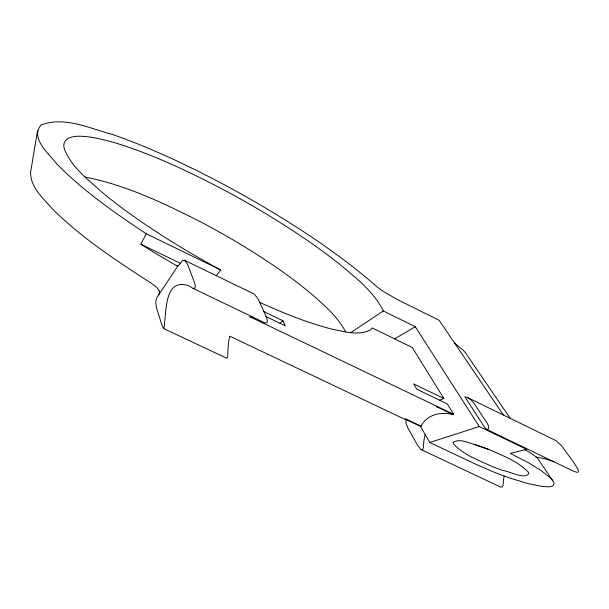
<?xml version="1.0" encoding="UTF-8"?>
<svg xmlns="http://www.w3.org/2000/svg" width="609" height="609" viewBox="0 0 609 609"><rect width="100%" height="100%" fill="white"/><g stroke="black" fill="none" stroke-linecap="round" stroke-linejoin="round"><path stroke-width="0.91" d="M503.323 414.935L439.241 320.387L396.246 298.966L383.122 291.315A33.564 9.759 28.9 0 1 377.649 287.364C344.968 258.673 308.862 234.153 271.69 211.681A313.224 91.053 28.9 0 0 229.464 187.542C191.896 167.338 153.285 148.794 113 134.642C90.383 128.735 64.211 115.763 41.009 125.096C29.674 138.296 49.755 154.496 57.117 164.316C83.692 191.196 114.835 213.005 146.282 233.757L220.77 270.008L216.233 275.641M37.499 130.729L30.602 172.286C30.328 187.435 43.582 198.701 52.732 209.214C82.223 238.53 117.385 261.253 152.083 283.794L157 287.623L159.253 290.935M406.02 419.517L405.952 422.951L407.71 427.663L417.439 445.103L420.849 449.472L500.659 487.078C503.026 487.976 503.217 484.345 503.278 482.83A366.146 106.438 28.9 0 1 504.183 476.01M405.213 419.487L229.76 336.176A686.297 199.508 28.9 0 0 227.895 353.007L227.637 356.844L226.761 358.237L163.722 328.609L161.979 325.252L157.297 310.354C155.767 305.52 154.526 299.445 158.431 295.342A77.579 22.548 28.9 0 0 158.903 294.543L159.314 293.462A36.525 10.619 28.9 0 0 159.314 290.965M405.229 419.479L405.564 418.771L421.108 426.155C426.673 414.447 441.403 411.402 452.997 414.592L453.72 414.333L447.242 403.889L416.777 389.204L413.602 383.868L443.892 398.492L439.614 400.212M176.199 265.547A3.951 1.149 28.9 0 1 175.438 265.128L175.088 264.923A11.053 3.212 28.9 0 1 174.882 264.801L166.828 259.959A146.335 42.539 28.9 0 1 140.885 244.201L146.282 233.757M158.903 294.543L177.942 265.859L179.107 265.006A75.356 21.909 28.9 0 0 179.632 264.329L182.357 260.644L184.344 260.188L254.273 294.117L257.988 298.745L265.029 314.153C266.163 316.231 269.954 324.886 264.435 322.686L192.984 288.346A2.969 0.86 28.9 0 1 191.637 287.539A7.186 2.086 28.9 0 0 188.303 285.56C163.098 277.689 166.874 314.442 163.722 328.609M280.018 323.295L282.964 320.806L285.347 325.861L266.064 316.566M350.853 332.605L383.305 310.94L415.292 326.744L479.275 426.559L526.625 449.313L510.426 453.423L528.901 463.007L541.058 470.498L550.848 478.331L553.551 481.886L554.068 483.835L553.444 485.343L551.647 486.355L548.717 486.827L542.413 486.53L528.193 483.66L509.847 478.035A140.116 40.734 28.9 0 1 493.267 471.808L476.839 464.728L429.71 442.477L420.484 426.384L405.358 419.205M394.609 338.87L415.292 326.744M420.484 426.384L421.108 426.155M429.71 442.477L479.275 426.559M177.927 265.859L177.782 265.897A2.238 0.647 28.9 0 1 176.283 265.631M536.133 457.07L545.154 458.828L554.289 461.843M84.994 177.013C125.766 184.969 163.692 203.117 200.483 221.813A225.772 65.635 28.9 0 1 236.071 241.666C263.004 257.767 289.237 275.207 313.239 295.464C325.351 306.281 338.102 317.319 345.691 331.951M437.468 406.888L436.478 406.66L452.997 414.592M485.647 428.934C492.057 431.248 487.078 422.38 485.297 420.393L473.703 402.884L470.719 399.694L467.75 397.677A3.464 1.005 28.9 0 0 466.677 397.228L464.88 396.817L485.647 428.934L572.97 470.97L576.959 472.371L578.375 471.975L578.116 469.501L574.356 463.35L561.726 445.948L556.063 440.665L467.75 397.677M421.329 449.762C423.628 450.356 423.415 446.679 423.575 445.255A418.17 121.564 28.9 0 1 425.204 434.62M192.984 288.346C197.712 289.511 193.944 281.647 193.373 279.592L187.488 264.146L184.55 260.271M259.7 302.376C283.2 312.98 307.187 322.831 332.225 329.21C344.291 331.517 357.886 335.841 369.678 330.337A85.671 24.908 28.9 0 0 372.198 327.893L412.285 347.526L443.892 398.492M453.72 414.333L250.017 316.832M263.872 311.587L282.964 320.806M140.885 244.201L180.333 263.301M524.996 449.724L527.166 450.98A32.452 9.432 28.9 0 1 531.68 453.758L532.433 454.268A15.385 4.476 28.9 0 1 536.156 457.07M454.619 343.073L463.114 350.198A28.372 8.244 28.9 0 1 466.098 353.73L510.182 418.269M536.742 457.146L552.888 480.775M525.932 448.3L526.625 449.313M383.305 310.94C373.804 291.368 355.626 277.887 339.472 264.07C315.081 244.78 289.062 227.637 262.403 211.658A270.343 78.591 28.9 0 0 221.79 188.82C187.496 170.878 152.28 154.275 115.23 142.864C103.203 139.469 90.931 136.233 78.355 136.188C72.996 136.446 65.841 137.406 64.059 143.427A86.417 25.121 28.9 0 0 64.234 148.497C71.055 166.896 87.749 179.267 101.772 192.071C125.728 211.863 151.58 229.243 178.041 245.503A270.35 78.591 28.9 0 0 220.77 270.008M250.033 316.847A19.275 5.603 28.9 0 1 253.527 317.434M488.692 449.404A61.509 17.882 28.9 0 1 475.05 444.509M453.203 442.378L453.195 442.812A12.325 3.585 28.9 0 0 453.682 444.083C463.586 454.794 478.035 459.955 491.014 465.976A83.905 24.39 28.9 0 0 503.163 470.559C508.576 470.833 525.559 480.394 528.795 473.231A12.165 3.54 28.9 0 0 528.209 472.005C517.863 461.257 503.201 455.92 489.849 449.868A84.149 24.459 28.9 0 0 480.608 446.367C472.417 444.951 460.868 437.369 453.203 442.378"/></g></svg>
